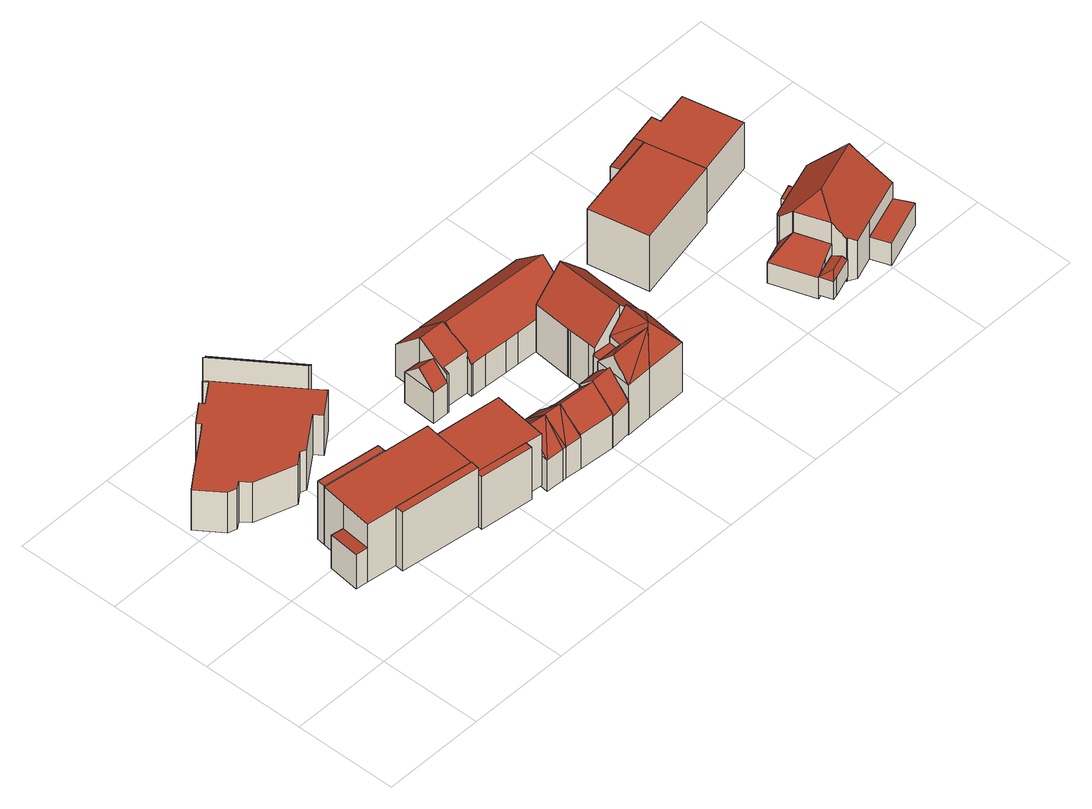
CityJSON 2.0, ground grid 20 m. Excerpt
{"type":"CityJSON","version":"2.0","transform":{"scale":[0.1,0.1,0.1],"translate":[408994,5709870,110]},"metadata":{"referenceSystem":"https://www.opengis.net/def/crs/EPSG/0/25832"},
"CityObjects":{
"building1":{"type":"Building","attributes":{"Gemeindeschluessel":"05978036","Geometrietyp2DReferenz":"3000","function":"31001_1100"},"children":["building1-1","building1-2","building1-3"]},
"building1-1":{"type":"BuildingPart","attributes":{"roofType":"2100","measuredHeight":14.35},"parents":["building1"],"geometry":[{"type":"MultiSurface","lod":"2","boundaries":[[[0,1,2,3,4,5]],[[6,7,8,9,10,11]],[[7,6,1,0]],[[4,3,10,9]],[[11,2,1,6]],[[11,10,3,2]],[[5,8,7,0]],[[5,4,9,8]]],"semantics":{"surfaces":[{"type":"WallSurface"},{"type":"RoofSurface"},{"type":"GroundSurface"},{"type":"ClosureSurface"}],"values":[0,0,1,2,0,3,0,3]}}]},
"building1-2":{"type":"BuildingPart","attributes":{"roofType":"9999","measuredHeight":9.17},"parents":["building1"],"geometry":[{"type":"MultiSurface","lod":"2","boundaries":[[[12,13,14,15,16,8,5,17,18,19,20,21,22,23,24,25,26,27,28,29,30]],[[30,29,31,32]],[[29,28,33,31]],[[28,27,34,33]],[[27,26,35,34]],[[26,25,36,35]],[[25,24,37,36]],[[24,23,38,37]],[[23,22,39,38]],[[22,21,40,39]],[[21,20,41,40]],[[20,19,42,41]],[[19,18,43,42]],[[18,17,44,43]],[[17,5,4,44]],[[8,16,45,9]],[[16,15,46,45]],[[15,14,47,46]],[[14,13,48,47]],[[13,12,49,48]],[[12,30,32,49]],[[9,4,5,8]],[[32,31,33,34,35,36,37,38,39,40,41,42,43,44,4,9,45,46,47,48,49]]],"semantics":{"surfaces":[{"type":"RoofSurface"},{"type":"WallSurface"},{"type":"GroundSurface"}],"values":[0,1,1,1,1,1,1,1,1,1,1,1,1,1,1,1,1,1,1,1,1,1,2]}}]},
"building1-3":{"type":"BuildingPart","attributes":{"roofType":"1000","measuredHeight":10.27},"parents":["building1"],"geometry":[{"type":"MultiSurface","lod":"2","boundaries":[[[2,50,51,3]],[[50,52,53,51]],[[52,54,55,53]],[[54,11,10,55]],[[11,54,52,50,2]],[[3,51,53,55,10]],[[3,10,11,2]]],"semantics":{"surfaces":[{"type":"WallSurface"},{"type":"RoofSurface"},{"type":"GroundSurface"},{"type":"ClosureSurface"}],"values":[0,0,0,0,1,2,3]}}]},
"building2":{"type":"Building","attributes":{"Gemeindeschluessel":"05978036","Geometrietyp2DReferenz":"3000","function":"31001_1000"},"children":["building2-1","building2-2","building2-3","building2-4","building2-5","building2-6"]},
"building2-1":{"type":"BuildingPart","attributes":{"roofType":"1000","measuredHeight":13.06},"parents":["building2"],"geometry":[{"type":"MultiSurface","lod":"2","boundaries":[[[56,57,58,59,60]],[[61,62,63,64]],[[62,65,66,67,63]],[[68,69,70,71,72]],[[68,73,65,62,61,57,56,69]],[[71,59,58,64,63,67,74,72]],[[60,70,69,56]],[[60,59,71,70]],[[64,58,57,61]],[[75,66,65,73]],[[74,67,66,75]],[[72,74,75,73,68]]],"semantics":{"surfaces":[{"type":"WallSurface"},{"type":"RoofSurface"},{"type":"GroundSurface"},{"type":"ClosureSurface"}],"values":[0,0,0,0,1,2,0,3,3,0,3,3]}}]},
"building2-2":{"type":"BuildingPart","attributes":{"roofType":"1000","measuredHeight":13.23},"parents":["building2"],"geometry":[{"type":"MultiSurface","lod":"2","boundaries":[[[76,77,78,79,80]],[[77,81,68,72,78]],[[82,81,77,76]],[[79,78,72,74,83]],[[73,68,81,82]],[[73,75,74,72,68]],[[80,84,85,75,73,82,76]],[[80,79,83,85,84]],[[85,83,74,75]]],"semantics":{"surfaces":[{"type":"WallSurface"},{"type":"RoofSurface"},{"type":"GroundSurface"},{"type":"ClosureSurface"}],"values":[0,0,1,2,0,3,0,3,3]}}]},
"building2-3":{"type":"BuildingPart","attributes":{"roofType":"2100","measuredHeight":13.25},"parents":["building2"],"geometry":[{"type":"MultiSurface","lod":"2","boundaries":[[[86,87,88,58,57]],[[87,89,90,88]],[[89,91,61,64,90]],[[91,89,87,86]],[[58,88,90,64]],[[57,61,91,86]],[[57,58,64,61]]],"semantics":{"surfaces":[{"type":"WallSurface"},{"type":"RoofSurface"},{"type":"GroundSurface"},{"type":"ClosureSurface"}],"values":[0,0,0,1,2,0,3]}}]},
"building2-4":{"type":"BuildingPart","attributes":{"roofType":"2100","measuredHeight":7.73},"parents":["building2"],"geometry":[{"type":"MultiSurface","lod":"2","boundaries":[[[92,93,94,95]],[[93,60,59,94]],[[70,92,95,71]],[[70,60,93,92]],[[95,94,59,71]],[[71,59,60,70]]],"semantics":{"surfaces":[{"type":"WallSurface"},{"type":"RoofSurface"},{"type":"GroundSurface"},{"type":"ClosureSurface"}],"values":[0,0,0,1,2,3]}}]},
"building2-5":{"type":"BuildingPart","attributes":{"roofType":"2100","measuredHeight":11.86},"parents":["building2"],"geometry":[{"type":"MultiSurface","lod":"2","boundaries":[[[96,80,79,97]],[[98,99,100,101,102]],[[99,96,97,100]],[[99,98,84,80,96]],[[97,79,83,101,100]],[[84,85,83,79,80]],[[102,85,84,98]],[[102,101,83,85]]],"semantics":{"surfaces":[{"type":"WallSurface"},{"type":"RoofSurface"},{"type":"GroundSurface"},{"type":"ClosureSurface"}],"values":[0,0,0,1,2,3,0,3]}}]},
"building2-6":{"type":"BuildingPart","attributes":{"roofType":"1000","measuredHeight":11.68},"parents":["building2"],"geometry":[{"type":"MultiSurface","lod":"2","boundaries":[[[103,102,101,104]],[[66,105,106,67]],[[105,107,108,106]],[[107,103,104,108]],[[107,105,66,75,85,102,103]],[[104,101,83,74,67,106,108]],[[83,101,102,85]],[[67,74,75,66]],[[74,83,85,75]]],"semantics":{"surfaces":[{"type":"WallSurface"},{"type":"RoofSurface"},{"type":"GroundSurface"},{"type":"ClosureSurface"}],"values":[0,0,0,0,1,2,3,3,3]}}]},
"building3":{"type":"Building","attributes":{"Gemeindeschluessel":"05978036","Geometrietyp2DReferenz":"3000","function":"51009_1610","roofType":"5000","measuredHeight":11.51},"geometry":[{"type":"MultiSurface","lod":"2","boundaries":[[[109,110,111,112]],[[110,113,114,111]],[[113,115,116,114]],[[115,109,112,116]],[[115,117,118]],[[117,115,113]],[[109,117,110]],[[117,109,118]],[[113,110,117]],[[109,115,118]],[[112,111,114,116]]],"semantics":{"surfaces":[{"type":"WallSurface"},{"type":"RoofSurface"},{"type":"GroundSurface"}],"values":[0,0,0,0,1,1,1,1,0,0,2]}}]},
"building4":{"type":"Building","attributes":{"Gemeindeschluessel":"05978036","Geometrietyp2DReferenz":"3000","function":"31001_1000","roofType":"5000","measuredHeight":11.53},"geometry":[{"type":"MultiSurface","lod":"2","boundaries":[[[113,110,119,120]],[[110,121,122,119]],[[121,123,124,122]],[[123,125,126,124]],[[125,113,120,126]],[[127,125,123]],[[128,125,127]],[[125,128,113]],[[110,127,121]],[[127,110,128]],[[110,113,128]],[[123,121,127]],[[120,119,122,124,126]]],"semantics":{"surfaces":[{"type":"WallSurface"},{"type":"RoofSurface"},{"type":"GroundSurface"}],"values":[0,0,0,0,0,1,1,1,1,1,0,0,2]}}]},
"building5":{"type":"Building","attributes":{"Gemeindeschluessel":"05978036","Geometrietyp2DReferenz":"3000","function":"31001_1000","roofType":"3100","measuredHeight":11.53},"geometry":[{"type":"MultiSurface","lod":"2","boundaries":[[[129,130,122,131]],[[130,132,133,122]],[[132,134,135,133]],[[134,136,137,135]],[[136,138,139,137]],[[138,140,141,139]],[[140,142,124,141]],[[142,129,131,124]],[[138,136,134,132,130,129]],[[129,142,140,138]],[[131,122,133,135,137,139,141,124]]],"semantics":{"surfaces":[{"type":"WallSurface"},{"type":"RoofSurface"},{"type":"GroundSurface"}],"values":[0,0,0,0,0,0,0,0,1,1,2]}}]},
"building6":{"type":"Building","attributes":{"Gemeindeschluessel":"05978036","Geometrietyp2DReferenz":"3000","function":"31001_1000","roofType":"3100","measuredHeight":11.59},"geometry":[{"type":"MultiSurface","lod":"2","boundaries":[[[143,144,145,137]],[[144,146,147,145]],[[146,148,141,147]],[[148,143,137,141]],[[146,144,149]],[[143,148,150]],[[144,143,150,149]],[[148,146,149,150]],[[137,145,147,141]]],"semantics":{"surfaces":[{"type":"WallSurface"},{"type":"RoofSurface"},{"type":"GroundSurface"}],"values":[0,0,0,0,0,0,1,1,2]}}]},
"building7":{"type":"Building","attributes":{"Gemeindeschluessel":"05978036","Geometrietyp2DReferenz":"3000","function":"31001_1000"},"children":["building7-1","building7-2","building7-3"]},
"building7-1":{"type":"BuildingPart","attributes":{"roofType":"3100","measuredHeight":10.01},"parents":["building7"],"geometry":[{"type":"MultiSurface","lod":"2","boundaries":[[[151,152,153,154]],[[155,156,157,158]],[[156,151,154,157]],[[151,156,159]],[[152,151,159,160,161]],[[156,155,160,159]],[[154,153,162,158,157]],[[158,162,161,155]],[[162,153,152,161]],[[155,161,160]]],"semantics":{"surfaces":[{"type":"WallSurface"},{"type":"RoofSurface"},{"type":"GroundSurface"},{"type":"ClosureSurface"}],"values":[0,0,0,0,1,1,2,3,3,3]}}]},
"building7-2":{"type":"BuildingPart","attributes":{"roofType":"5000","measuredHeight":12.61},"parents":["building7"],"geometry":[{"type":"MultiSurface","lod":"2","boundaries":[[[163,164,165,166]],[[164,167,168,165]],[[167,169,170,168]],[[169,171,172,170]],[[171,173,174,172]],[[173,175,176,174]],[[175,177,178,176]],[[177,179,180,178]],[[179,181,182,180]],[[181,183,184,182]],[[183,185,186,184]],[[185,187,188,186]],[[189,190,191,192,193]],[[190,163,166,191]],[[194,195,187,185,183,181,179,177,175,173,171,169,167]],[[167,164,163,190,189,196,197,198,194]],[[166,165,168,170,172,174,176,178,180,182,184,186,188,199,200,192,191]],[[201,195,194]],[[199,188,187,195,201]],[[189,193,196]],[[198,201,194]],[[193,192,200,197,196]],[[197,200,199,201,198]]],"semantics":{"surfaces":[{"type":"WallSurface"},{"type":"RoofSurface"},{"type":"GroundSurface"},{"type":"ClosureSurface"}],"values":[0,0,0,0,0,0,0,0,0,0,0,0,0,0,1,1,2,0,3,0,0,3,3]}}]},
"building7-3":{"type":"BuildingPart","attributes":{"roofType":"3100","measuredHeight":12.4},"parents":["building7"],"geometry":[{"type":"MultiSurface","lod":"2","boundaries":[[[202,203,155,158,204]],[[205,206,207,153,152]],[[206,193,192,207]],[[208,209,210,188,187]],[[209,202,204,210]],[[211,196,193,206,205,212]],[[212,203,202,209,208,195,201,198,211]],[[204,158,162,153,207,192,200,199,188,210]],[[161,160,155,203,212]],[[162,158,155,161]],[[155,160,161]],[[205,152,161,212]],[[162,161,152,153]],[[197,196,211]],[[200,192,193,196,197]],[[208,187,195]],[[198,197,211]],[[187,188,199,201,195]],[[201,199,200,197,198]]],"semantics":{"surfaces":[{"type":"WallSurface"},{"type":"RoofSurface"},{"type":"GroundSurface"},{"type":"ClosureSurface"}],"values":[0,0,0,0,0,1,1,2,0,3,3,0,3,0,3,0,0,3,3]}}]},
"building8":{"type":"Building","attributes":{"Gemeindeschluessel":"05978036","Geometrietyp2DReferenz":"3000","function":"31001_2000"},"children":["building8-1","building8-2","building8-3","building8-4"]},
"building8-1":{"type":"BuildingPart","attributes":{"roofType":"1000","measuredHeight":5.71},"parents":["building8"],"geometry":[{"type":"MultiSurface","lod":"2","boundaries":[[[213,214,215,216]],[[214,217,218,215]],[[217,219,220,218]],[[219,217,214,213,221]],[[222,216,215,218,220]],[[216,222,221,213]],[[222,220,219,221]]],"semantics":{"surfaces":[{"type":"WallSurface"},{"type":"RoofSurface"},{"type":"GroundSurface"},{"type":"ClosureSurface"}],"values":[0,0,0,1,2,3,3]}}]},
"building8-2":{"type":"BuildingPart","attributes":{"roofType":"1000","measuredHeight":9.76},"parents":["building8"],"geometry":[{"type":"MultiSurface","lod":"2","boundaries":[[[223,224,225,226]],[[224,227,228,225]],[[229,230,231,220,219]],[[230,223,226,231]],[[230,229,232,233,227,224,223]],[[226,225,228,234,222,220,231]],[[234,228,227,233]],[[234,233,232,221,222]],[[219,221,232,229]],[[219,220,222,221]]],"semantics":{"surfaces":[{"type":"WallSurface"},{"type":"RoofSurface"},{"type":"GroundSurface"},{"type":"ClosureSurface"}],"values":[0,0,0,0,1,2,3,3,0,3]}}]},
"building8-3":{"type":"BuildingPart","attributes":{"roofType":"5000","measuredHeight":15.3},"parents":["building8"],"geometry":[{"type":"MultiSurface","lod":"2","boundaries":[[[235,236,237,238]],[[236,239,213,216,237]],[[235,240,241]],[[239,236,242]],[[240,242,241]],[[242,240,239]],[[236,241,242]],[[241,236,235]],[[216,222,234,238,237]],[[233,232,221,213,239,240]],[[222,216,213,221]],[[233,234,222,221,232]],[[234,233,240,235,238]]],"semantics":{"surfaces":[{"type":"WallSurface"},{"type":"RoofSurface"},{"type":"GroundSurface"},{"type":"ClosureSurface"}],"values":[0,0,1,0,1,1,1,1,2,0,3,3,3]}}]},
"building8-4":{"type":"BuildingPart","attributes":{"roofType":"5000","measuredHeight":15.78},"parents":["building8"],"geometry":[{"type":"MultiSurface","lod":"2","boundaries":[[[243,244,245,228,227]],[[244,246,247,245]],[[246,248,249,247]],[[248,250,251,249]],[[250,235,238,251]],[[250,252,235]],[[246,253,252]],[[250,248,246,252]],[[253,243,252]],[[243,240,235,252]],[[243,253,246,244]],[[238,234,228,245,247,249,251]],[[227,233,240,243]],[[227,228,234,233]],[[234,238,235,240,233]]],"semantics":{"surfaces":[{"type":"WallSurface"},{"type":"RoofSurface"},{"type":"GroundSurface"},{"type":"ClosureSurface"}],"values":[0,0,0,0,0,1,1,1,1,1,0,2,0,3,3]}}]},
"building9":{"type":"Building","attributes":{"Gemeindeschluessel":"05978036","Geometrietyp2DReferenz":"3000","function":"31001_1000","roofType":"3100","measuredHeight":16.69},"geometry":[{"type":"MultiSurface","lod":"2","boundaries":[[[254,255,256,257]],[[255,258,259,256]],[[258,260,261,259]],[[260,262,263,261]],[[262,264,265,263]],[[264,266,267,265]],[[266,268,269,267]],[[268,270,271,269]],[[270,272,273,271]],[[272,274,275,273]],[[274,276,277,275]],[[276,278,279,277]],[[278,280,281,279]],[[280,282,283,281]],[[282,284,285,283]],[[284,286,287,285]],[[286,254,257,287]],[[282,280,278,276,274,272,270,268]],[[268,266,264,262,260,258,255,254,286,284,282]],[[257,256,259,261,263,265,267,269,271,273,275,277,279,281,283,285,287]]],"semantics":{"surfaces":[{"type":"WallSurface"},{"type":"RoofSurface"},{"type":"GroundSurface"}],"values":[0,0,0,0,0,0,0,0,0,0,0,0,0,0,0,0,0,1,1,2]}}]},
"building10":{"type":"Building","attributes":{"Gemeindeschluessel":"05978036","Geometrietyp2DReferenz":"3000","function":"31001_1000"},"children":["building10-1","building10-2"]},
"building10-1":{"type":"BuildingPart","attributes":{"roofType":"2100","measuredHeight":12.63},"parents":["building10"],"geometry":[{"type":"MultiSurface","lod":"2","boundaries":[[[288,289,290,291,292]],[[293,294,295,296,297]],[[294,288,292,295]],[[294,293,289,288]],[[292,291,296,295]],[[293,297,290,289]],[[297,296,291,290]]],"semantics":{"surfaces":[{"type":"WallSurface"},{"type":"RoofSurface"},{"type":"GroundSurface"},{"type":"ClosureSurface"}],"values":[0,0,0,1,2,0,3]}}]},
"building10-2":{"type":"BuildingPart","attributes":{"roofType":"1000","measuredHeight":12.53},"parents":["building10"],"geometry":[{"type":"MultiSurface","lod":"2","boundaries":[[[298,299,300,301]],[[299,297,296,300]],[[290,302,303,291]],[[302,304,305,303]],[[304,298,301,305]],[[304,302,290,297,299,298]],[[301,300,296,291,303,305]],[[291,296,297,290]]],"semantics":{"surfaces":[{"type":"WallSurface"},{"type":"RoofSurface"},{"type":"GroundSurface"},{"type":"ClosureSurface"}],"values":[0,0,0,0,0,1,2,3]}}]},
"building11":{"type":"Building","attributes":{"Gemeindeschluessel":"05978036","Geometrietyp2DReferenz":"3000","function":"51009_1610","roofType":"5000","measuredHeight":4.72},"geometry":[{"type":"MultiSurface","lod":"2","boundaries":[[[306,307,308,309]],[[307,310,311,308]],[[310,312,313,311]],[[312,314,315,313]],[[314,316,317,315]],[[316,318,319,317]],[[318,320,321,319]],[[320,322,323,321]],[[322,306,309,323]],[[318,316,324]],[[316,314,312,310,307,306,324]],[[306,322,320,318,324]],[[309,308,311,313,315,317,319,321,323]]],"semantics":{"surfaces":[{"type":"WallSurface"},{"type":"RoofSurface"},{"type":"GroundSurface"}],"values":[0,0,0,0,0,0,0,0,0,1,1,1,2]}}]},
"building12":{"type":"Building","attributes":{"Gemeindeschluessel":"05978036","Geometrietyp2DReferenz":"3000","function":"31001_2000"},"children":["building12-1","building12-2","building12-3","building12-4","building12-5"]},
"building12-1":{"type":"BuildingPart","attributes":{"roofType":"1000","measuredHeight":8.56},"parents":["building12"],"geometry":[{"type":"MultiSurface","lod":"2","boundaries":[[[325,326,327,328]],[[326,329,330,327]],[[329,331,332,330]],[[331,329,326,325]],[[328,327,330,332]],[[328,332,331,325]]],"semantics":{"surfaces":[{"type":"WallSurface"},{"type":"RoofSurface"},{"type":"GroundSurface"},{"type":"ClosureSurface"}],"values":[0,0,0,1,2,3]}}]},
"building12-2":{"type":"BuildingPart","attributes":{"roofType":"9999","measuredHeight":15.62},"parents":["building12"],"geometry":[{"type":"MultiSurface","lod":"2","boundaries":[[[333,325,328]],[[334,332,331]],[[334,335,336,332]],[[335,337,338,336]],[[337,339,340,338]],[[339,341,342,340]],[[341,343,344,342]],[[343,345,346,344]],[[345,347,348,349,346]],[[350,351,352,353,354]],[[351,355,356,352]],[[355,357,358,356]],[[357,359,360,358]],[[359,361,362,360]],[[361,363,362]],[[364,365,366,367,368,369]],[[370,371,372,373,374]],[[371,333,328,372]],[[365,364,361,375]],[[361,359,357,355,351,350,347,345,343,341,339,375]],[[339,337,335,334,333,371,370,365,375]],[[328,332,336,338,340,342,344,346,349,353,352,356,358,360,362,368,367,373,372]],[[334,331,325,333]],[[331,332,328,325]],[[350,354,348,347]],[[354,353,349,348]],[[369,363,361,364]],[[369,368,362,363]],[[370,374,366,365]],[[367,366,374,373]]],"semantics":{"surfaces":[{"type":"WallSurface"},{"type":"RoofSurface"},{"type":"GroundSurface"},{"type":"ClosureSurface"}],"values":[0,0,0,0,0,0,0,0,0,0,0,0,0,0,0,0,0,0,1,1,1,2,0,3,0,3,0,3,0,3]}}]},
"building12-3":{"type":"BuildingPart","attributes":{"roofType":"1000","measuredHeight":5.06},"parents":["building12"],"geometry":[{"type":"MultiSurface","lod":"2","boundaries":[[[376,377,378,379]],[[377,380,381,378]],[[380,382,383,381]],[[382,354,353,383]],[[348,376,379,349]],[[348,354,382,380,377,376]],[[379,378,381,383,353,349]],[[349,353,354,348]]],"semantics":{"surfaces":[{"type":"WallSurface"},{"type":"RoofSurface"},{"type":"GroundSurface"},{"type":"ClosureSurface"}],"values":[0,0,0,0,0,1,2,3]}}]},
"building12-4":{"type":"BuildingPart","attributes":{"roofType":"2100","measuredHeight":7.66},"parents":["building12"],"geometry":[{"type":"MultiSurface","lod":"2","boundaries":[[[363,384,385,362]],[[384,386,387,385]],[[386,388,389,387]],[[369,388,386,384,363]],[[362,385,387,389,368]],[[368,389,388,369]],[[362,368,369,363]]],"semantics":{"surfaces":[{"type":"WallSurface"},{"type":"RoofSurface"},{"type":"GroundSurface"},{"type":"ClosureSurface"}],"values":[0,0,0,1,2,3,3]}}]},
"building12-5":{"type":"BuildingPart","attributes":{"roofType":"2100","measuredHeight":7.66},"parents":["building12"],"geometry":[{"type":"MultiSurface","lod":"2","boundaries":[[[388,390,391,389]],[[390,392,393,391]],[[392,374,373,393]],[[374,392,390,388,369,366]],[[368,389,391,393,373,367]],[[388,389,368,369]],[[368,367,366,369]],[[367,373,374,366]]],"semantics":{"surfaces":[{"type":"WallSurface"},{"type":"RoofSurface"},{"type":"GroundSurface"},{"type":"ClosureSurface"}],"values":[0,0,0,1,2,3,3,3]}}]},
"building13":{"type":"Building","attributes":{"Gemeindeschluessel":"05978036","Geometrietyp2DReferenz":"3000","function":"31001_1000","roofType":"1000","measuredHeight":10.39},"geometry":[{"type":"MultiSurface","lod":"2","boundaries":[[[394,395,396,397]],[[395,398,399,396]],[[398,400,401,399]],[[400,402,403,401]],[[402,404,405,403]],[[404,406,407,405]],[[406,408,409,407]],[[408,394,397,409]],[[408,406,404,402,400,398,395,394]],[[397,396,399,401,403,405,407,409]]],"semantics":{"surfaces":[{"type":"WallSurface"},{"type":"RoofSurface"},{"type":"GroundSurface"}],"values":[0,0,0,0,0,0,0,0,1,2]}}]}
},
"vertices":[
[195,571,159],[227,595,120],[227,595,118],[227,595,16],[195,571,16],[195,571,107],[327,457,120],[295,434,159],[295,434,107],[295,434,16],[327,457,16],[327,457,118],
[181,348,107],[192,343,107],[257,390,107],[268,375,107],[314,409,107],[192,569,107],[198,561,107],[159,533,107],[153,541,107],[116,514,107],[122,506,107],[105,493,107],[32,441,107],[1,418,107],[36,371,107],[53,366,107],[66,375,107],[80,357,107],[159,331,107],[80,357,16],[159,331,16],[66,375,16],[53,366,16],[36,371,16],[1,418,16],[32,441,16],[105,493,16],[122,506,16],[116,514,16],[153,541,16],[159,533,16],[198,561,16],[192,569,16],[314,409,16],[268,375,16],[257,390,16],[192,343,16],[181,348,16],
[230,597,118],[230,597,16],[305,494,118],[305,494,16],[330,460,118],[330,460,16],
[108,187,154],[115,235,154],[115,235,24],[108,187,24],[108,187,98],[239,218,154],[328,206,154],[328,206,24],[239,218,24],[326,192,154],[326,192,141],[326,192,24],[158,119,154],[100,127,154],[100,127,101],[100,127,24],[158,119,24],[314,98,154],[314,98,24],[314,98,141],
[311,81,156],[156,102,156],[156,102,24],[311,81,24],[311,81,142],[158,119,156],[314,98,156],[312,87,24],[312,87,142],[312,87,141],
[115,235,156],[117,250,156],[117,250,24],[241,233,156],[241,233,24],[239,218,156],
[76,130,101],[84,191,98],[84,191,24],[76,130,24],
[310,73,142],[310,73,24],[415,73,142],[413,59,142],[413,59,24],[415,73,24],[415,73,141],
[447,69,141],[447,69,24],[461,175,141],[461,175,24],[457,146,141],[457,146,24],
[457,146,92],[490,143,92],[490,143,22],[457,146,22],[480,53,92],[480,53,22],[445,55,92],[445,55,22],[485,96,137],[451,100,137],
[490,143,21],[480,53,21],[520,140,92],[520,140,21],[519,50,92],[519,50,21],[488,53,92],[488,53,21],[519,95,137],[485,97,137],
[519,96,136],[520,140,85],[519,96,21],[543,137,86],[543,137,21],[542,127,98],[542,127,21],[595,123,98],[595,123,21],[592,91,136],[592,91,21],[588,45,98],[588,45,21],[519,50,98],
[595,123,106],[635,120,109],[635,120,21],[629,48,93],[629,48,21],[588,45,90],[633,92,137],[593,92,137],
[441,360,87],[473,358,87],[473,358,18],[441,360,18],[469,293,87],[438,294,87],[438,294,18],[469,293,18],[440,327,119],[471,326,119],[473,357,87],[473,357,18],
[721,398,90],[746,397,90],[746,397,18],[721,398,18],[743,338,144],[743,338,18],[742,320,128],[742,320,18],[740,283,94],[740,283,18],[740,280,90],[740,280,18],[667,283,91],[667,283,18],[627,285,90],[627,285,18],[600,286,90],[600,286,18],[555,289,90],[555,289,18],[527,290,90],[527,290,18],[523,290,90],[523,290,18],[524,301,101],[524,301,18],[529,408,90],[626,403,90],[626,403,18],[529,408,18],[529,408,89],[526,349,145],[525,335,131],[528,389,108],[526,355,139],[526,353,141],[526,349,18],[526,355,18],[526,349,139],
[472,293,106],[469,293,106],[472,293,18],[473,358,142],[475,411,89],[475,411,18],[524,301,113],[472,304,113],[472,304,18],[526,355,142],[473,357,142],
[635,120,75],[637,144,75],[637,144,18],[635,120,18],[648,144,75],[648,144,18],[651,145,75],[651,145,18],[650,120,75],[650,120,18],
[655,147,115],[657,147,115],[657,147,18],[655,147,18],[690,145,115],[690,145,18],[651,145,115],[654,145,115],[654,145,18],[650,120,115],[688,120,115],[688,120,18],
[679,49,130],[629,48,130],[629,48,18],[679,49,18],[635,120,130],[688,120,130],[716,86,171],[632,84,171],
[690,145,130],[723,143,130],[723,143,18],[769,141,130],[769,141,18],[769,139,130],[769,139,18],[758,50,130],[758,50,18],[721,90,176],[727,143,176],
[774,243,126],[773,225,126],[773,225,17],[774,243,17],[772,203,125],[772,203,17],[772,202,125],[772,202,17],[771,189,125],[771,189,17],[769,154,125],[769,154,17],[768,141,125],[768,141,17],[713,144,184],[713,144,17],[657,147,125],[657,147,17],[658,161,125],[658,161,17],[661,202,124],[661,202,17],[661,207,124],[661,207,17],[661,209,124],[661,209,17],[667,283,125],[667,283,17],[722,281,184],[722,281,17],[740,280,165],[740,280,17],[776,278,126],[776,278,17],
[1040,413,136],[1043,394,138],[1043,394,137],[1043,394,12],[1040,413,12],[971,380,138],[967,398,136],[967,398,12],[971,380,12],[971,380,137],
[894,245,137],[871,360,137],[871,360,12],[894,245,12],[1064,296,137],[1064,296,12],[1067,281,137],[1067,281,12],
[1122,38,64],[1125,31,58],[1125,31,17],[1122,38,17],[1126,31,58],[1126,31,17],[1127,31,57],[1127,31,17],[1085,16,57],[1085,16,17],[1075,13,57],[1075,13,17],[1066,38,58],[1066,38,17],[1093,48,57],[1093,48,17],[1116,55,58],[1116,55,17],[1090,27,64],
[1133,169,93],[1130,178,93],[1130,178,8],[1133,169,8],[1159,188,93],[1159,188,8],[1162,179,93],[1162,179,8],
[1133,169,98],[1162,179,98],[1209,195,97],[1209,195,8],[1214,187,106],[1214,187,8],[1242,133,164],[1242,133,8],[1246,125,155],[1246,125,8],[1268,84,110],[1268,84,8],[1275,72,96],[1275,72,8],[1276,70,94],[1276,70,58],[1276,70,8],[1187,39,93],[1142,23,93],[1142,23,8],[1187,39,8],[1187,39,58],[1127,31,105],[1127,31,8],[1126,31,105],[1126,31,8],[1125,31,105],[1125,31,8],[1116,55,131],[1116,55,8],[1116,55,84],[1094,118,131],[1093,119,131],[1093,119,83],[1093,119,8],[1094,118,8],[1094,118,84],[1086,140,110],[1097,156,98],[1097,156,8],[1086,140,8],[1086,140,55],[1137,97,164],
[1291,40,58],[1292,37,58],[1292,37,8],[1291,40,8],[1292,36,58],[1292,36,8],[1200,3,58],[1200,3,8],
[1093,48,71],[1093,48,8],[1066,38,55],[1066,38,8],[1037,122,55],[1037,122,8],
[1041,124,55],[1041,124,8],[1064,132,55],[1064,132,8],
[1205,326,108],[1064,296,108],[1064,296,4],[1205,326,4],[1040,413,108],[1040,413,4],[1037,428,108],[1037,428,4],[1114,443,108],[1114,443,4],[1117,426,108],[1117,426,4],[1181,439,108],[1181,439,4],[1203,333,108],[1203,333,4]
]}
